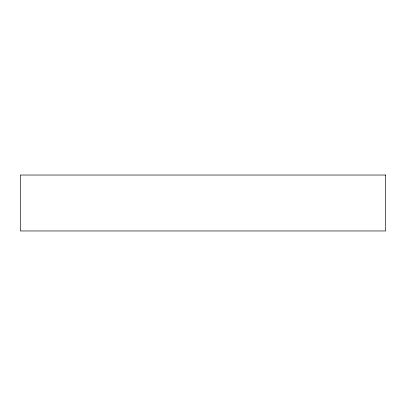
<?xml version="1.0" encoding="UTF-8"?>
<svg xmlns="http://www.w3.org/2000/svg" width="406" height="406" viewBox="0 0 406 406"><rect width="100%" height="100%" fill="white"/><g stroke="black" fill="none" stroke-linecap="round" stroke-linejoin="round"><path stroke-width="0.61" d="M385.7 175.037L20.3 175.037L20.3 230.963L385.7 230.963L385.7 175.037"/></g></svg>
